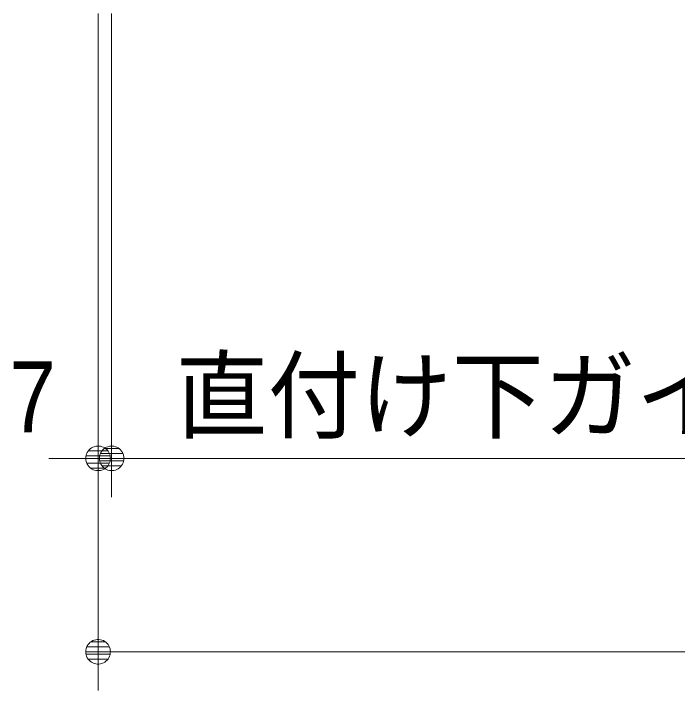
# Model space of a CAD drawing. Units: millimetres, scale not verified. Extents: x -6062 to 6062, y -3045 to 3045.
# Drawn here: x -4766.2 to -4423.1, y -2370 to -2020 of the extents above; entities that cross this region are included whole.
import ezdxf
from ezdxf.enums import TextEntityAlignment as Align

# ---------------------------------------------------------------- set-up
doc = ezdxf.new("R2010")
doc.units = ezdxf.units.MM
doc.header["$LTSCALE"] = 20
for name, color, linetype, lineweight in [('0-0_2寸法-2', 7, 'Continuous', 9), ('0-1_0', 7, 'Continuous', 9), ('0-2_2寸法-1', 7, 'Continuous', 9)]:
    doc.layers.add(name, color=color, linetype=linetype, lineweight=lineweight)
doc.styles.add('ＭＳ Ｐゴシック', font='')
doc.styles.get('ＭＳ Ｐゴシック').set_extended_font_data('MS PGothic')

# ---------------------------------------------------------------- blocks, each defined once
blk = doc.blocks.new('_Dot')
at = {"layer": '0-1_0'}
for p, q in [((7.99, 6), (-7.99, 6)), ((-10, 0), (-20, 0)), ((9.78, 2), (-9.78, 2)), ((9.16, -3.98), (-9.16, -3.98)), ((6, -7.98), (-6, -7.98))]:
    blk.add_line(p, q, dxfattribs=at)
for points in [[(10, 0), (9.92, 1.25), (9.69, 2.49), (9.3, 3.68), (8.76, 4.82), (8.09, 5.88), (7.29, 6.85), (6.37, 7.71), (5.36, 8.44), (4.26, 9.05), (3.09, 9.51), (1.87, 9.82), (0.63, 9.98), (-0.63, 9.98), (-1.87, 9.82), (-3.09, 9.51), (-4.26, 9.05), (-5.36, 8.44), (-6.37, 7.71), (-7.29, 6.85), (-8.09, 5.88), (-8.76, 4.82), (-9.3, 3.68), (-9.69, 2.49), (-9.92, 1.25), (-10, 0), (0, 0)], [(-10, 0), (-9.92, -1.25), (-9.69, -2.49), (-9.3, -3.68), (-8.76, -4.82), (-8.09, -5.88), (-7.29, -6.85), (-6.37, -7.71), (-5.36, -8.44), (-4.26, -9.05), (-3.09, -9.51), (-1.87, -9.82), (-0.63, -9.98), (0.63, -9.98), (1.87, -9.82), (3.09, -9.51), (4.26, -9.05), (5.36, -8.44), (6.37, -7.71), (7.29, -6.85), (8.09, -5.88), (8.76, -4.82), (9.3, -3.68), (9.69, -2.49), (9.92, -1.25), (10, 0), (0, 0)]]:
    blk.add_lwpolyline(points, close=True, dxfattribs=at)

msp = doc.modelspace()

# ---------------------------------------------------------------- linework, layer by layer
at = {"layer": '0-0_2寸法-2'}
for p, q in [((-4722.5, -2020), (-4722.5, -2270)), ((-4715.5, -2020), (-4715.5, -2270)), ((-4735.21, -2250), (-4747.92, -2250)), ((-4715.5, -2250), (-4722.5, -2250)), ((-4702.79, -2250), (-4690.08, -2250))]:
    msp.add_line(p, q, dxfattribs=at)
at = {"layer": '0-2_2寸法-1'}
for p, q in [((-4715.5, -2020), (-4715.5, -2270)), ((-4702.79, -2250), (-3949.21, -2250)), ((-4722.5, -2270), (-4722.5, -2370)), ((-4709.79, -2350), (-1532.21, -2350))]:
    msp.add_line(p, q, dxfattribs=at)

# ---------------------------------------------------------------- block references
at = {"layer": '0-0_2寸法-2', "xscale": 0.6356201, "yscale": 0.6356201}
msp.add_blockref('_Dot', (-4722.5, -2250), dxfattribs=at)
at = {"layer": '0-0_2寸法-2', "xscale": 0.6356201, "yscale": 0.6356201, "rotation": 180}
msp.add_blockref('_Dot', (-4715.5, -2250), dxfattribs=at)
at = {"layer": '0-2_2寸法-1', "xscale": 0.6356201, "yscale": 0.6356201, "rotation": 180}
for p in [(-4715.5, -2250), (-4722.5, -2350)]:
    msp.add_blockref('_Dot', p, dxfattribs=at)

# ---------------------------------------------------------------- texts
at = {"layer": '0-0_2寸法-2', "style": 'ＭＳ Ｐゴシック', "width": 0.9}
msp.add_text('7', height=36.66, dxfattribs=at).set_placement((-4768.4, -2247.52), align=Align.BOTTOM_LEFT)
at = {"layer": '0-2_2寸法-1', "style": 'ＭＳ Ｐゴシック', "width": 0.95}
msp.add_text('直付け下ガイド取付位置\u3000DW1-24', height=36.69, dxfattribs=at).set_placement((-4682.38, -2246.79), align=Align.BOTTOM_LEFT)

doc.saveas('drawing.dxf')
